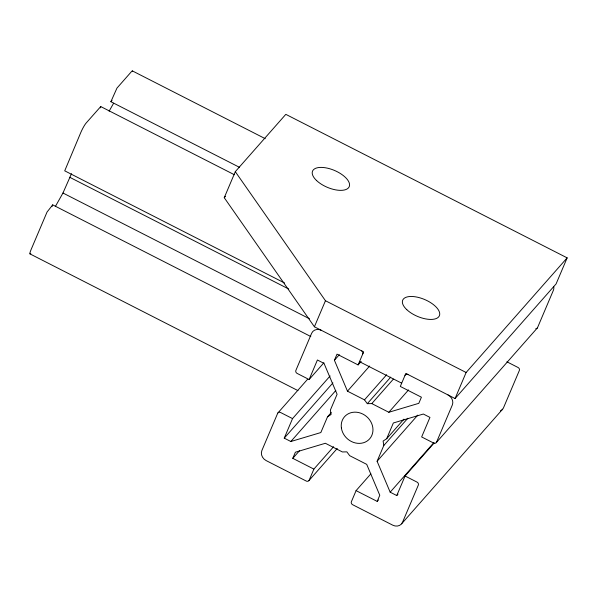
<?xml version="1.0" encoding="UTF-8"?>
<svg xmlns="http://www.w3.org/2000/svg" width="597" height="597" viewBox="0 0 597 597"><rect width="100%" height="100%" fill="white"/><g stroke="black" fill="none" stroke-linecap="round" stroke-linejoin="round"><path stroke-width="0.9" d="M100.692 107.154L100.729 106.565L86.11 123.079A7.97 1.067 -63 0 0 80.819 132.459L64.722 170.832L284.642 283.023M100.617 107.363L100.43 107.841M51.976 206.562L52.7 204.868L310.798 336.529M55.327 206.562L62.969 193.01L71.483 173.712M239.516 167.339L110.885 101.714L116.945 88.125L131.571 71.498A7.97 1.067 -63 0 1 132.541 71.379M358.103 364.916L363.633 351.894L314.403 326.775L224.248 197.704L235.3 171.66L285.814 114.348L567.15 257.867L556.091 283.911L455.071 398.535L405.833 373.423L400.303 386.446L421.407 397.206L418.81 403.326L388.826 412.273L371.804 403.587L367.319 403.676L364.498 399.863L347.476 391.177L334.41 360.267L337.007 354.148L358.103 364.916L361.185 361.424M314.403 326.775L325.455 300.731L235.3 171.66M331.223 412.609L327.522 416.803L320.835 432.556L290.851 441.511L284.247 438.138L292.537 418.601L330.111 375.968M321.432 330.365A7.97 6.992 41.4 0 0 311.634 333.29L295.881 370.401A2.388 2.097 41.4 0 0 297.164 373.431L309.119 379.535L317.41 359.998L324.022 363.372L337.089 394.281L330.395 410.035L331.074 414.497L327.522 416.803M333.596 446.735L313.88 469.1L292.784 458.339L295.381 452.22L325.365 443.272L342.387 451.951L346.864 451.862L349.693 455.683L366.715 464.362L379.782 495.279L377.185 501.39L356.081 490.63L351.387 501.696A2.388 2.097 41.4 0 0 352.663 504.726L392.751 525.181A7.97 6.992 41.4 0 0 402.55 522.256L418.303 485.137A2.388 2.097 41.4 0 0 417.027 482.107L405.072 476.01L396.774 495.547L390.169 492.174L377.103 461.265L383.789 445.511L407.818 418.251M313.88 469.1L309.186 480.175A2.388 2.097 41.4 0 1 306.246 481.048L266.158 460.593A7.97 6.992 41.4 0 1 261.882 450.496L277.642 413.378A2.388 2.097 41.4 0 1 280.575 412.505L292.537 418.601M383.789 445.511L383.117 441.049L386.662 438.743L393.348 422.982L423.34 414.034L429.944 417.407L421.654 436.944L433.609 443.041A2.388 2.097 41.4 0 0 436.549 442.161L452.302 405.05A7.97 6.992 41.4 0 0 448.034 394.945M455.071 398.535L466.123 372.491L567.15 257.867M109.124 111.191L113.617 103.221M110.885 101.714L112.049 100.393M52.7 204.868L47.059 212.017L31.066 249.665A7.97 1.067 -63 0 0 30.828 253.315M224.248 197.704L225.465 196.323M277.926 412.915L307.492 379.364M309.119 379.535L323.902 362.76M334.41 360.267L339.335 354.678M284.247 438.138L332.91 382.923M290.851 441.511L335.82 390.49M347.476 391.177L369.655 366.021M292.784 458.339L299.56 450.645M364.498 399.863L386.669 374.7M367.319 403.676L390.729 377.117M371.804 403.587L393.363 379.125M308.895 480.637L337.23 448.489M388.826 412.273L408.535 389.908M386.662 438.743L403.915 419.169M377.103 461.265L417.758 415.139M356.081 490.63L370.864 473.854M377.185 501.39L378.416 499.995M390.169 492.174L433.907 442.556M405.072 476.01L434.019 443.161M436.265 442.631L537.285 328.014M396.774 495.547L398.005 494.152M401.594 523.823L502.622 409.199M132.459 70.939L265.247 138.676M100.774 106.579L234.382 174.742M506.89 361.797L518.054 367.491A2.388 2.097 41.4 0 1 519.33 370.521L503.577 407.632A7.97 6.992 41.4 0 1 500.443 410.855M325.455 300.731L466.123 372.491M69.655 177.249L288.747 289.023M62.969 193.01L309.447 318.746M359.491 361.663L401.691 383.184M29.932 253.874L297.985 390.617M553.77 286.687A7.97 6.992 41.4 0 1 553.329 290.426L537.576 327.544A2.388 2.097 41.4 0 1 536.367 328.611M405.005 375.371A2.388 2.097 41.4 0 1 407.945 374.498M361.521 350.812A2.388 2.097 41.4 0 1 362.804 353.842M536.091 328.671A2.388 2.097 41.4 0 1 535.8 328.693M316.634 180.6A19.917 9.164 23 0 0 348.476 187.854A19.917 9.164 23 0 0 327.566 168.19A19.917 9.164 23 0 0 316.634 180.6M406.788 309.671A19.917 9.164 23 0 0 438.631 316.925A19.917 9.164 23 0 0 417.721 297.261A19.917 9.164 23 0 0 406.788 309.671M341.402 428.086A16.731 14.686 41.4 0 0 366.983 441.138A16.731 14.686 41.4 0 0 362.901 414.094A16.731 14.686 41.4 0 0 341.402 428.086"/></g></svg>
